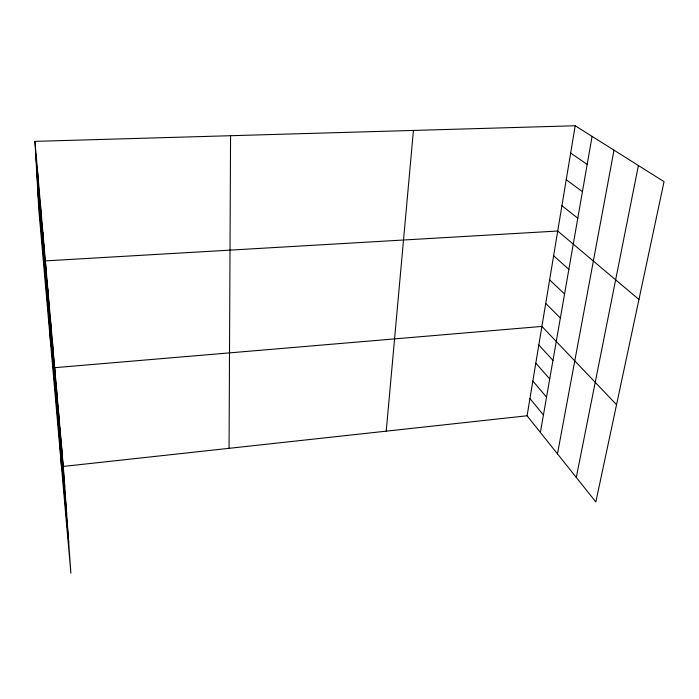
<?xml version="1.0" encoding="UTF-8"?>
<svg xmlns="http://www.w3.org/2000/svg" width="699" height="699" viewBox="0 0 699 699"><rect width="100%" height="100%" fill="white"/><g stroke="black" fill="none" stroke-linecap="round" stroke-linejoin="round"><path stroke-width="1.05" d="M229.054 448.33L230.565 135.711M386.224 431.161L413.432 130.433M575.19 125.759L664.05 181.653L595.836 501.943L527.081 415.774L575.19 125.759L34.95 141.364L38.864 210.294L70.896 573.241L63.303 466.434L34.95 141.364M540.379 432.436L592.079 136.384M557.47 453.861L614.002 150.171M576.291 477.443L638.397 165.523M63.303 466.434L527.081 415.774M570.655 153.081L587.195 164.379M566.242 179.722L582.433 191.648M561.935 205.689L577.793 218.219M638.956 299.487L557.732 231.019L45.374 260.893L50.852 346.136M553.625 255.738L568.855 269.368M549.624 279.862L564.556 293.999M545.718 303.418L560.362 318.028M616.544 404.704L541.908 326.416L54.697 367.683L61.355 465.141M538.824 344.974L552.961 360.387M535.81 363.174L549.729 378.928M532.848 381.034L546.548 397.111M529.938 398.57L543.438 414.944M35.675 154.208L64.754 486.801M36.636 171.054L66.623 513.188M37.711 190.049L68.712 542.494M61.661 447.509L63.067 467.544M59.974 428.19L61.346 447.858M58.253 408.452L59.59 427.744M56.488 388.294L57.79 407.176M52.46 342.064L53.666 359.976M50.162 315.747L51.315 333.074M47.803 288.704L48.895 305.393M42.884 232.286L43.845 247.595M40.315 202.859L41.206 217.398M37.667 172.566L38.48 186.284"/></g></svg>
